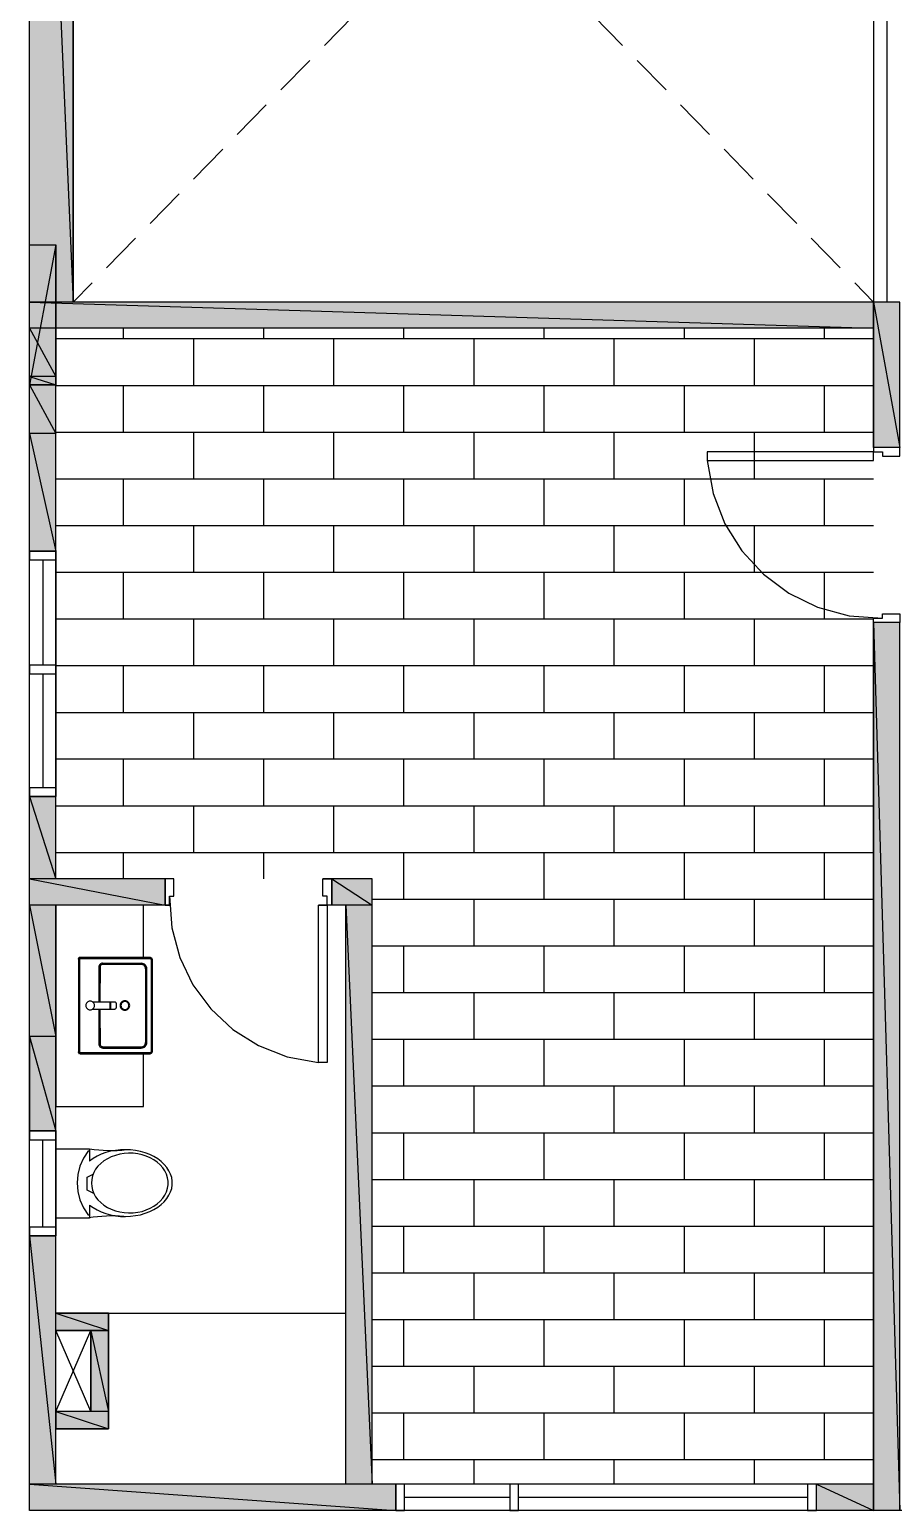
# Model space of a CAD drawing. Header units: millimetres. Extents: x -1176 to 11513, y -336 to 20905.
# Drawn here: x -1003 to 3927, y -101 to 8356 of the extents above; entities that cross this region are included whole.
import ezdxf

# ---------------------------------------------------------------- set-up
doc = ezdxf.new("R2010")
doc.units = ezdxf.units.MM
for name, color, linetype, true_color in [('SRC-FILLSTROKE-000000', 7, 'Continuous', 0x000000), ('SRC-FILLSTROKE-636466', 7, 'Continuous', 0x636466), ('SRC-STROKE-000000', 7, 'Continuous', 0x000000), ('SRC-STROKE-4554a5', 7, 'Continuous', 0x4554a5), ('SRC-STROKE-636466', 7, 'Continuous', 0x636466)]:
    doc.layers.add(name, color=color, linetype=linetype, true_color=true_color)

msp = doc.modelspace()

# ---------------------------------------------------------------- hatches: boundary and pattern name
at = {"layer": 'SRC-FILLSTROKE-000000', "true_color": 0x000000}
h = msp.add_hatch(color=7, dxfattribs=at)
h.dxf.hatch_style = 1
h.paths.add_polyline_path([(-853.4, 6327.6), (-853.4, 7127.8), (-1003.4, 6327.6), (-853.4, 6327.6)])
h = msp.add_hatch(color=7, dxfattribs=at)
h.dxf.hatch_style = 1
h.paths.add_polyline_path([(-853.4, 7127.8), (-1003.4, 6327.6), (-1003.4, 7127.8), (-853.4, 7127.8)])
h = msp.add_hatch(color=7, dxfattribs=at)
h.dxf.hatch_style = 1
h.paths.add_polyline_path([(-853.4, 2606.4), (-1003.4, 2606.4), (-853.4, 2066.9), (-853.4, 2606.4)])
h = msp.add_hatch(color=7, dxfattribs=at)
h.dxf.hatch_style = 1
h.paths.add_polyline_path([(-1003.4, 2606.4), (-853.4, 2066.9), (-1003.4, 2066.9), (-1003.4, 2606.4)])
at = {"layer": 'SRC-FILLSTROKE-636466', "true_color": 0x636466}
h = msp.add_hatch(color=7, dxfattribs=at)
h.dxf.hatch_style = 1
h.paths.add_polyline_path([(-755.4, 12538.6), (-1003.4, 12538.6), (-755.4, 6800.8), (-755.4, 12538.6)])
h = msp.add_hatch(color=7, dxfattribs=at)
h.dxf.hatch_style = 1
h.paths.add_polyline_path([(-1003.4, 12538.6), (-755.4, 6800.8), (-1003.4, 6800.8), (-1003.4, 12538.6)])
h = msp.add_hatch(color=7, dxfattribs=at)
h.dxf.hatch_style = 1
h.paths.add_polyline_path([(3814.2, 6800.8), (-1003.4, 6800.8), (3814.2, 6650.7), (3814.2, 6800.8)])
h = msp.add_hatch(color=7, dxfattribs=at)
h.dxf.hatch_style = 1
h.paths.add_polyline_path([(-1003.4, 6800.8), (3814.2, 6650.7), (-1003.4, 6650.7), (-1003.4, 6800.8)])
h = msp.add_hatch(color=7, dxfattribs=at)
h.dxf.hatch_style = 1
h.paths.add_polyline_path([(3964.2, 6800.8), (3814.2, 6800.8), (3964.2, 5970.6), (3964.2, 6800.8)])
h = msp.add_hatch(color=7, dxfattribs=at)
h.dxf.hatch_style = 1
h.paths.add_polyline_path([(3814.2, 6800.8), (3964.2, 5970.6), (3814.2, 5970.6), (3814.2, 6800.8)])
h = msp.add_hatch(color=7, dxfattribs=at)
h.dxf.hatch_style = 1
h.paths.add_polyline_path([(-853.4, 6650.7), (-1003.4, 6650.7), (-853.4, 6375), (-853.4, 6650.7)])
h = msp.add_hatch(color=7, dxfattribs=at)
h.dxf.hatch_style = 1
h.paths.add_polyline_path([(-1003.4, 6650.7), (-853.4, 6375), (-1003.4, 6375), (-1003.4, 6650.7)])
h = msp.add_hatch(color=7, dxfattribs=at)
h.dxf.hatch_style = 1
h.paths.add_polyline_path([(-853.4, 6375), (-1003.4, 6375), (-853.4, 6327.6), (-853.4, 6375)])
h = msp.add_hatch(color=7, dxfattribs=at)
h.dxf.hatch_style = 1
h.paths.add_polyline_path([(-1003.4, 6375), (-853.4, 6327.6), (-1003.4, 6327.6), (-1003.4, 6375)])
h = msp.add_hatch(color=7, dxfattribs=at)
h.dxf.hatch_style = 1
h.paths.add_polyline_path([(-853.4, 6327.6), (-1003.4, 6327.6), (-853.4, 6050.4), (-853.4, 6327.6)])
h = msp.add_hatch(color=7, dxfattribs=at)
h.dxf.hatch_style = 1
h.paths.add_polyline_path([(-1003.4, 6327.6), (-853.4, 6050.4), (-1003.4, 6050.4), (-1003.4, 6327.6)])
h = msp.add_hatch(color=7, dxfattribs=at)
h.dxf.hatch_style = 1
h.paths.add_polyline_path([(-853.4, 6050.4), (-1003.4, 6050.4), (-853.4, 5377.4), (-853.4, 6050.4)])
h = msp.add_hatch(color=7, dxfattribs=at)
h.dxf.hatch_style = 1
h.paths.add_polyline_path([(-1003.4, 6050.4), (-853.4, 5377.4), (-1003.4, 5377.4), (-1003.4, 6050.4)])
h = msp.add_hatch(color=7, dxfattribs=at)
h.dxf.hatch_style = 1
h.paths.add_polyline_path([(3964.2, 4969.8), (3814.2, 4969.8), (3964.2, -100.6), (3964.2, 4969.8)])
h = msp.add_hatch(color=7, dxfattribs=at)
h.dxf.hatch_style = 1
h.paths.add_polyline_path([(3814.2, 4969.8), (3964.2, -100.6), (3814.2, -100.6), (3814.2, 4969.8)])
h = msp.add_hatch(color=7, dxfattribs=at)
h.dxf.hatch_style = 1
h.paths.add_polyline_path([(-853.4, 3976.9), (-1003.4, 3976.9), (-853.4, 3506.9), (-853.4, 3976.9)])
h = msp.add_hatch(color=7, dxfattribs=at)
h.dxf.hatch_style = 1
h.paths.add_polyline_path([(-1003.4, 3976.9), (-853.4, 3506.9), (-1003.4, 3506.9), (-1003.4, 3976.9)])
h = msp.add_hatch(color=7, dxfattribs=at)
h.dxf.hatch_style = 1
h.paths.add_polyline_path([(-229.3, 3506.9), (-1003.4, 3506.9), (-229.3, 3356.8), (-229.3, 3506.9)])
h = msp.add_hatch(color=7, dxfattribs=at)
h.dxf.hatch_style = 1
h.paths.add_polyline_path([(-1003.4, 3506.9), (-229.3, 3356.8), (-1003.4, 3356.8), (-1003.4, 3506.9)])
h = msp.add_hatch(color=7, dxfattribs=at)
h.dxf.hatch_style = 1
h.paths.add_polyline_path([(952.4, 3506.9), (720.9, 3506.9), (952.4, 3356.8), (952.4, 3506.9)])
h = msp.add_hatch(color=7, dxfattribs=at)
h.dxf.hatch_style = 1
h.paths.add_polyline_path([(720.9, 3506.9), (952.4, 3356.8), (720.9, 3356.8), (720.9, 3506.9)])
h = msp.add_hatch(color=7, dxfattribs=at)
h.dxf.hatch_style = 1
h.paths.add_polyline_path([(-853.4, 3356.8), (-1003.4, 3356.8), (-853.4, 2606.4), (-853.4, 3356.8)])
h = msp.add_hatch(color=7, dxfattribs=at)
h.dxf.hatch_style = 1
h.paths.add_polyline_path([(-1003.4, 3356.8), (-853.4, 2606.4), (-1003.4, 2606.4), (-1003.4, 3356.8)])
h = msp.add_hatch(color=7, dxfattribs=at)
h.dxf.hatch_style = 1
h.paths.add_polyline_path([(952.4, 3356.8), (802.3, 3356.8), (952.4, 49.5), (952.4, 3356.8)])
h = msp.add_hatch(color=7, dxfattribs=at)
h.dxf.hatch_style = 1
h.paths.add_polyline_path([(802.3, 3356.8), (952.4, 49.5), (802.3, 49.5), (802.3, 3356.8)])
h = msp.add_hatch(color=7, dxfattribs=at)
h.dxf.hatch_style = 1
h.paths.add_polyline_path([(-853.4, 1466.6), (-1003.4, 1466.6), (-853.4, 49.5), (-853.4, 1466.6)])
h = msp.add_hatch(color=7, dxfattribs=at)
h.dxf.hatch_style = 1
h.paths.add_polyline_path([(-1003.4, 1466.6), (-853.4, 49.5), (-1003.4, 49.5), (-1003.4, 1466.6)])
h = msp.add_hatch(color=7, dxfattribs=at)
h.dxf.hatch_style = 1
h.paths.add_polyline_path([(-553.2, 1026.6), (-853.4, 1026.6), (-553.2, 926.3), (-553.2, 1026.6)])
h = msp.add_hatch(color=7, dxfattribs=at)
h.dxf.hatch_style = 1
h.paths.add_polyline_path([(-853.4, 1026.6), (-553.2, 926.3), (-853.4, 926.3), (-853.4, 1026.6)])
h = msp.add_hatch(color=7, dxfattribs=at)
h.dxf.hatch_style = 1
h.paths.add_polyline_path([(-553.2, 926.3), (-653.5, 926.3), (-553.2, 926.3)])
h = msp.add_hatch(color=7, dxfattribs=at)
h.dxf.hatch_style = 1
h.paths.add_polyline_path([(-653.5, 926.3), (-553.2, 926.3), (-603, 926.3), (-653.5, 926.3)])
h = msp.add_hatch(color=7, dxfattribs=at)
h.dxf.hatch_style = 1
h.paths.add_polyline_path([(-603, 926.3), (-653.5, 926.3), (-553.2, 925.5), (-603, 926.3)])
h = msp.add_hatch(color=7, dxfattribs=at)
h.dxf.hatch_style = 1
h.paths.add_polyline_path([(-653.5, 926.3), (-553.2, 925.5), (-653.5, 925.5), (-653.5, 926.3)])
h = msp.add_hatch(color=7, dxfattribs=at)
h.dxf.hatch_style = 1
h.paths.add_polyline_path([(-553.2, 925.5), (-653.5, 925.5), (-553.2, 465), (-553.2, 925.5)])
h = msp.add_hatch(color=7, dxfattribs=at)
h.dxf.hatch_style = 1
h.paths.add_polyline_path([(-653.5, 925.5), (-553.2, 465), (-653.5, 465), (-653.5, 925.5)])
h = msp.add_hatch(color=7, dxfattribs=at)
h.dxf.hatch_style = 1
h.paths.add_polyline_path([(-553.2, 926.3), (-553.2, 925.5), (-553.2, 926.3)])
h = msp.add_hatch(color=7, dxfattribs=at)
h.dxf.hatch_style = 1
h.paths.add_polyline_path([(-553.2, 465), (-853.4, 465), (-553.2, 364.7), (-553.2, 465)])
h = msp.add_hatch(color=7, dxfattribs=at)
h.dxf.hatch_style = 1
h.paths.add_polyline_path([(-853.4, 465), (-553.2, 364.7), (-853.4, 364.7), (-853.4, 465)])
h = msp.add_hatch(color=7, dxfattribs=at)
h.dxf.hatch_style = 1
h.paths.add_polyline_path([(1086.6, 49.5), (-1003.4, 49.5), (1086.6, -100.6), (1086.6, 49.5)])
h = msp.add_hatch(color=7, dxfattribs=at)
h.dxf.hatch_style = 1
h.paths.add_polyline_path([(-1003.4, 49.5), (1086.6, -100.6), (-1003.4, -100.6), (-1003.4, 49.5)])
h = msp.add_hatch(color=7, dxfattribs=at)
h.dxf.hatch_style = 1
h.paths.add_polyline_path([(3814.2, 49.5), (3487.1, 49.5), (3814.2, -100.6), (3814.2, 49.5)])
h = msp.add_hatch(color=7, dxfattribs=at)
h.dxf.hatch_style = 1
h.paths.add_polyline_path([(3487.1, 49.5), (3814.2, -100.6), (3487.1, -100.6), (3487.1, 49.5)])

# ---------------------------------------------------------------- linework, layer by layer
at = {"layer": 'SRC-FILLSTROKE-000000'}
for points in [[(-853.4, 6327.6), (-853.4, 7127.8), (-1003.4, 6327.6), (-853.4, 6327.6)], [(-853.4, 7127.8), (-1003.4, 6327.6), (-1003.4, 7127.8), (-853.4, 7127.8)], [(-853.4, 2606.4), (-1003.4, 2606.4), (-853.4, 2066.9), (-853.4, 2606.4)], [(-1003.4, 2606.4), (-853.4, 2066.9), (-1003.4, 2066.9), (-1003.4, 2606.4)]]:
    msp.add_lwpolyline(points, dxfattribs=at)
at = {"layer": 'SRC-FILLSTROKE-636466'}
for points in [[(-755.4, 12538.6), (-1003.4, 12538.6), (-755.4, 6800.8), (-755.4, 12538.6)], [(-1003.4, 12538.6), (-755.4, 6800.8), (-1003.4, 6800.8), (-1003.4, 12538.6)], [(3814.2, 6800.8), (-1003.4, 6800.8), (3814.2, 6650.7), (3814.2, 6800.8)], [(-1003.4, 6800.8), (3814.2, 6650.7), (-1003.4, 6650.7), (-1003.4, 6800.8)], [(3964.2, 6800.8), (3814.2, 6800.8), (3964.2, 5970.6), (3964.2, 6800.8)], [(3814.2, 6800.8), (3964.2, 5970.6), (3814.2, 5970.6), (3814.2, 6800.8)], [(-853.4, 6650.7), (-1003.4, 6650.7), (-853.4, 6375), (-853.4, 6650.7)], [(-1003.4, 6650.7), (-853.4, 6375), (-1003.4, 6375), (-1003.4, 6650.7)], [(-853.4, 6375), (-1003.4, 6375), (-853.4, 6327.6), (-853.4, 6375)], [(-1003.4, 6375), (-853.4, 6327.6), (-1003.4, 6327.6), (-1003.4, 6375)], [(-853.4, 6327.6), (-1003.4, 6327.6), (-853.4, 6050.4), (-853.4, 6327.6)], [(-1003.4, 6327.6), (-853.4, 6050.4), (-1003.4, 6050.4), (-1003.4, 6327.6)], [(-853.4, 6050.4), (-1003.4, 6050.4), (-853.4, 5377.4), (-853.4, 6050.4)], [(-1003.4, 6050.4), (-853.4, 5377.4), (-1003.4, 5377.4), (-1003.4, 6050.4)], [(3964.2, 4969.8), (3814.2, 4969.8), (3964.2, -100.6), (3964.2, 4969.8)], [(3814.2, 4969.8), (3964.2, -100.6), (3814.2, -100.6), (3814.2, 4969.8)], [(-853.4, 3976.9), (-1003.4, 3976.9), (-853.4, 3506.9), (-853.4, 3976.9)], [(-1003.4, 3976.9), (-853.4, 3506.9), (-1003.4, 3506.9), (-1003.4, 3976.9)], [(-229.3, 3506.9), (-1003.4, 3506.9), (-229.3, 3356.8), (-229.3, 3506.9)], [(-1003.4, 3506.9), (-229.3, 3356.8), (-1003.4, 3356.8), (-1003.4, 3506.9)], [(952.4, 3506.9), (720.9, 3506.9), (952.4, 3356.8), (952.4, 3506.9)], [(720.9, 3506.9), (952.4, 3356.8), (720.9, 3356.8), (720.9, 3506.9)], [(-853.4, 3356.8), (-1003.4, 3356.8), (-853.4, 2606.4), (-853.4, 3356.8)], [(-1003.4, 3356.8), (-853.4, 2606.4), (-1003.4, 2606.4), (-1003.4, 3356.8)], [(952.4, 3356.8), (802.3, 3356.8), (952.4, 49.5), (952.4, 3356.8)], [(802.3, 3356.8), (952.4, 49.5), (802.3, 49.5), (802.3, 3356.8)], [(-853.4, 1466.6), (-1003.4, 1466.6), (-853.4, 49.5), (-853.4, 1466.6)], [(-1003.4, 1466.6), (-853.4, 49.5), (-1003.4, 49.5), (-1003.4, 1466.6)], [(-553.2, 1026.6), (-853.4, 1026.6), (-553.2, 926.3), (-553.2, 1026.6)], [(-853.4, 1026.6), (-553.2, 926.3), (-853.4, 926.3), (-853.4, 1026.6)], [(-553.2, 926.3), (-653.5, 926.3), (-553.2, 926.3)], [(-653.5, 926.3), (-553.2, 926.3), (-603, 926.3), (-653.5, 926.3)], [(-603, 926.3), (-653.5, 926.3), (-553.2, 925.5), (-603, 926.3)], [(-653.5, 926.3), (-553.2, 925.5), (-653.5, 925.5), (-653.5, 926.3)], [(-553.2, 925.5), (-653.5, 925.5), (-553.2, 465), (-553.2, 925.5)], [(-653.5, 925.5), (-553.2, 465), (-653.5, 465), (-653.5, 925.5)], [(-553.2, 926.3), (-553.2, 925.5), (-553.2, 926.3)], [(-553.2, 465), (-853.4, 465), (-553.2, 364.7), (-553.2, 465)], [(-853.4, 465), (-553.2, 364.7), (-853.4, 364.7), (-853.4, 465)], [(1086.6, 49.5), (-1003.4, 49.5), (1086.6, -100.6), (1086.6, 49.5)], [(-1003.4, 49.5), (1086.6, -100.6), (-1003.4, -100.6), (-1003.4, 49.5)], [(3814.2, 49.5), (3487.1, 49.5), (3814.2, -100.6), (3814.2, 49.5)], [(3487.1, 49.5), (3814.2, -100.6), (3487.1, -100.6), (3487.1, 49.5)]]:
    msp.add_lwpolyline(points, dxfattribs=at)
at = {"layer": 'SRC-STROKE-000000'}
for points in [[(-1003.4, -100.6), (-1003.4, 15088.4)], [(-755.4, 14939.1), (-755.4, 6800.8)], [(-755.4, 11543.3), (3889.2, 11543.3), (3889.2, 6800.8)], [(3814.2, 11468.3), (3814.2, 6800.8), (3814.2, 5970.6)], [(844.9, 8435.1), (679.1, 8265.3)], [(2380.5, 8265.3), (2214.6, 8435.1)], [(596.1, 8180.7), (430.2, 8011.7)], [(2629.3, 8011.7), (2463.4, 8180.7)], [(347.3, 7926.4), (181.4, 7757.3)], [(2877.3, 7757.3), (2711.5, 7926.4)], [(98.5, 7672.8), (-67.4, 7503)], [(3126.2, 7503), (2960.3, 7672.8)], [(-150.3, 7418.5), (-315.4, 7249.4)], [(3375, 7249.4), (3209.1, 7418.5)], [(-398.4, 7164.9), (-564.3, 6995.1)], [(3623.8, 6995.1), (3457.9, 7164.9)], [(-647.2, 6910.6), (-755.4, 6800.8)], [(3814.2, 6800.8), (3706.7, 6910.6)], [(3964.2, 6800.8), (-853.4, 6800.8)], [(3814.2, 6650.7), (-853.4, 6650.7)], [(-853.4, 3506.9), (-853.4, 6650.7)], [(2863.9, 5895.6), (3814.2, 5895.6), (3814.2, 5945.3), (2863.9, 5945.3), (2863.9, 5895.6)], [(3964.2, 5970.6), (3814.2, 5970.6)], [(3964.2, 5970.6), (3814.2, 5970.6), (3814.2, 5945.3), (3864.7, 5945.3), (3864.7, 5920), (3964.2, 5920), (3964.2, 5970.6)], [(2863.9, 5895.6), (2897.4, 5707.6), (2964.5, 5534.5), (3061.5, 5379.6), (3184.6, 5246.2), (3330.2, 5137.8), (3494.4, 5057.6), (3673.6, 5009), (3864.1, 4995.4)], [(-1003.4, 5377.4), (-853.4, 5377.4), (-853.4, 3976.9), (-1003.4, 3976.9), (-1003.4, 5377.4)], [(-853.4, 5327.6), (-853.4, 5377.4), (-1003.4, 5377.4), (-1003.4, 5327.6), (-853.4, 5327.6)], [(-928.4, 5327.6), (-928.4, 4727.3)], [(3964.2, 4969.8), (3814.2, 4969.8), (3814.2, 4995.1), (3864.7, 4995.1), (3864.7, 5020.3), (3964.2, 5020.3), (3964.2, 4969.8)], [(3814.2, 4969.8), (3814.2, -100.6)], [(3964.2, 4969.8), (3814.2, 4969.8)], [(3814.2, 4969.8), (3814.2, 4469.8)], [(-854.1, 4676.7), (-854.1, 4727.3), (-1003.4, 4727.3), (-1003.4, 4676.7), (-854.1, 4676.7)], [(-928.4, 4676.7), (-928.4, 4026.6)], [(-853.4, 3976.9), (-853.4, 4026.6), (-1003.4, 4026.6), (-1003.4, 3976.9), (-853.4, 3976.9)], [(-179.6, 3506.9), (-853.4, 3506.9)], [(-229.3, 3506.9), (-229.3, 3356.8), (-204.8, 3356.8), (-204.8, 3406.6), (-179.6, 3406.6), (-179.6, 3506.9), (-229.3, 3506.9)], [(952.4, 3506.9), (670.4, 3506.9)], [(720.9, 3506.9), (720.9, 3356.8), (695.6, 3356.8), (695.6, 3406.6), (670.4, 3406.6), (670.4, 3506.9), (720.9, 3506.9)], [(952.4, 49.5), (952.4, 3506.9)], [(-205.3, 3407.5), (-192.7, 3227.1), (-147, 3057.3), (-71.4, 2901.5), (30.9, 2763.4), (156.9, 2646.3), (303.3, 2554), (467, 2489.8), (644.9, 2457.2)], [(-204.8, 3356.8), (-853.4, 3356.8)], [(802.3, 49.5), (-853.4, 49.5), (-853.4, 3356.8)], [(-353.3, 3056.6), (-353.3, 3356.8), (-853.4, 3356.8), (-853.4, 2206.7), (-353.3, 2206.7), (-353.3, 2506.9)], [(952.4, 3356.8), (645.9, 3356.8)], [(645.9, 2457.1), (645.9, 3356.8), (695.6, 3356.8), (695.6, 2457.1), (645.9, 2457.1)], [(802.3, 49.5), (802.3, 3356.8)], [(-716.3, 3057.4), (-718.3, 3057.2), (-720.1, 3056.7), (-721.8, 3055.8), (-723.3, 3054.5), (-724.5, 3053.1), (-725.4, 3051.4), (-726, 3049.6), (-726.2, 3047.6)], [(-725.4, 3047.2), (-725.4, 2517.1)], [(-716.3, 3050.3), (-716.9, 3050.3), (-717.4, 3050.1), (-717.9, 3049.9), (-718.3, 3049.5), (-718.6, 3049.1), (-718.9, 3048.6), (-719, 3048.1), (-719.1, 3047.6)], [(-718.3, 3047.2), (-718.3, 2517.1)], [(-316.2, 3056.6), (-715.9, 3056.6)], [(-316.2, 3049.5), (-715.9, 3049.5)], [(-302, 3042), (-302.3, 3045), (-303.2, 3047.7), (-304.5, 3050.2), (-306.3, 3052.4), (-308.4, 3054.2), (-310.9, 3055.5), (-313.7, 3056.4), (-316.6, 3056.6)], [(-308.3, 3042), (-308.5, 3043.7), (-309, 3045.3), (-309.7, 3046.7), (-310.8, 3047.9), (-312, 3048.9), (-313.4, 3049.7), (-314.9, 3050.2), (-316.6, 3050.3)], [(-608.5, 3002.1), (-609.3, 2817.3), (-609.3, 2802.3)], [(-586.8, 3024.3), (-591.1, 3023.8), (-595.2, 3022.6), (-598.9, 3020.6), (-602.1, 3017.9), (-604.8, 3014.7), (-606.8, 3011), (-608, 3006.9), (-608.5, 3002.5)], [(-601.4, 3002.1), (-602.2, 2816.5), (-602.2, 2802.3)], [(-586.8, 3017.2), (-589.7, 3016.9), (-592.5, 3016), (-594.9, 3014.7), (-597.1, 3012.9), (-598.9, 3010.7), (-600.2, 3008.2), (-601.1, 3005.5), (-601.4, 3002.5)], [(-366, 3023.5), (-586.4, 3023.5)], [(-366, 3017.2), (-586.4, 3017.2)], [(-334.4, 2992.3), (-335, 2998.7), (-336.9, 3004.7), (-339.9, 3010.2), (-343.8, 3014.9), (-348.5, 3018.8), (-353.9, 3021.7), (-359.9, 3023.6), (-366.4, 3024.3)], [(-341.5, 2992.3), (-342, 2997.3), (-343.5, 3002), (-345.7, 3006.2), (-348.8, 3009.9), (-352.5, 3012.9), (-356.7, 3015.2), (-361.4, 3016.6), (-366.4, 3017.2)], [(-340.7, 2571.7), (-340.7, 2991.9)], [(-333.6, 2571.7), (-333.6, 2991.9)], [(-308.3, 2521.9), (-308.3, 3041.6)], [(-301.2, 2521.9), (-301.2, 3041.6)], [(-657.9, 2807.8), (-662.9, 2807.3), (-667.5, 2805.9), (-671.8, 2803.6), (-675.4, 2800.5), (-678.5, 2796.9), (-680.8, 2792.6), (-682.2, 2788), (-682.7, 2782.9), (-682.2, 2777.9), (-680.8, 2773.3), (-678.5, 2769), (-675.4, 2765.4), (-671.8, 2762.3), (-667.5, 2760), (-662.9, 2758.6), (-657.9, 2758.1), (-652.8, 2758.6), (-648.2, 2760), (-643.9, 2762.3), (-640.3, 2765.4), (-637.2, 2769), (-634.9, 2773.3), (-633.5, 2777.9), (-633, 2782.9), (-633.5, 2788), (-634.9, 2792.6), (-637.2, 2796.9), (-640.3, 2800.5), (-643.9, 2803.6), (-648.2, 2805.9), (-652.8, 2807.3), (-657.9, 2807.8)], [(-517.6, 2802.3), (-642.5, 2802.3)], [(-542.9, 2762), (-542.9, 2802.3)], [(-539.8, 2762), (-539.8, 2802.3)], [(-508.2, 2792.4), (-508.4, 2794.4), (-508.9, 2796.3), (-509.9, 2797.9), (-511.1, 2799.4), (-512.5, 2800.6), (-514.2, 2801.5), (-516.1, 2802.1), (-518, 2802.3)], [(-508.2, 2772.3), (-508.2, 2792)], [(-459.6, 2810.2), (-465.1, 2809.6), (-470.2, 2808.1), (-474.8, 2805.5), (-478.9, 2802.2), (-482.2, 2798.2), (-484.7, 2793.6), (-486.3, 2788.4), (-486.8, 2782.9), (-486.3, 2777.5), (-484.7, 2772.3), (-482.2, 2767.7), (-478.9, 2763.7), (-474.8, 2760.4), (-470.2, 2757.8), (-465.1, 2756.3), (-459.6, 2755.7), (-454.1, 2756.3), (-449, 2757.8), (-444.4, 2760.4), (-440.3, 2763.7), (-437, 2767.7), (-434.5, 2772.3), (-432.9, 2777.5), (-432.3, 2782.9), (-432.9, 2788.4), (-434.5, 2793.6), (-437, 2798.2), (-440.3, 2802.2), (-444.4, 2805.5), (-449, 2808.1), (-454.1, 2809.6), (-459.6, 2810.2)], [(-459.6, 2805.5), (-464.1, 2805), (-468.4, 2803.7), (-472.2, 2801.6), (-475.5, 2798.9), (-478.3, 2795.5), (-480.3, 2791.7), (-481.6, 2787.5), (-482.1, 2782.9), (-481.6, 2778.4), (-480.3, 2774.2), (-478.3, 2770.4), (-475.5, 2767), (-472.2, 2764.3), (-468.4, 2762.2), (-464.1, 2760.9), (-459.6, 2760.4), (-455.1, 2760.9), (-450.8, 2762.2), (-447, 2764.3), (-443.7, 2767), (-440.9, 2770.4), (-438.8, 2774.2), (-437.5, 2778.4), (-437.1, 2782.9), (-437.5, 2787.5), (-438.8, 2791.7), (-440.9, 2795.5), (-443.7, 2798.9), (-447, 2801.6), (-450.8, 2803.7), (-455.1, 2805), (-459.6, 2805.5)], [(-642.5, 2762), (-517.6, 2762)], [(-609.3, 2762), (-609.3, 2747), (-608.5, 2562.2)], [(-602.2, 2762), (-602.2, 2747.8), (-601.4, 2562.2)], [(-518, 2762.8), (-516.1, 2763), (-514.2, 2763.6), (-512.5, 2764.5), (-511.1, 2765.7), (-509.9, 2767.2), (-508.9, 2768.8), (-508.4, 2770.7), (-508.2, 2772.7)], [(-853.4, 2606.4), (-1003.4, 2606.4), (-1003.4, 2066.9), (-853.4, 2066.9), (-853.4, 2606.4)], [(-608.5, 2562.6), (-608, 2558.2), (-606.8, 2554.1), (-604.8, 2550.4), (-602.1, 2547.2), (-598.9, 2544.6), (-595.2, 2542.6), (-591.1, 2541.3), (-586.8, 2540.8)], [(-601.4, 2562.6), (-601.1, 2559.6), (-600.2, 2556.9), (-598.9, 2554.4), (-597.1, 2552.2), (-594.9, 2550.4), (-592.5, 2549.1), (-589.7, 2548.3), (-586.8, 2548)], [(-586.4, 2547.2), (-366, 2547.2)], [(-586.4, 2540.1), (-366, 2540.1)], [(-366.4, 2547.2), (-361.4, 2547.7), (-356.7, 2549.1), (-352.5, 2551.4), (-348.8, 2554.5), (-345.7, 2558.1), (-343.5, 2562.4), (-342, 2567), (-341.5, 2572)], [(-366.4, 2540.1), (-359.9, 2540.7), (-353.9, 2542.6), (-348.5, 2545.5), (-343.8, 2549.4), (-339.9, 2554.2), (-336.9, 2559.6), (-335, 2565.6), (-334.4, 2572)], [(-726.2, 2517.5), (-726, 2515.6), (-725.4, 2513.7), (-724.5, 2512), (-723.3, 2510.6), (-721.8, 2509.4), (-720.1, 2508.4), (-718.3, 2507.9), (-716.3, 2507.7)], [(-719.1, 2517.5), (-719, 2517), (-718.9, 2516.5), (-718.6, 2516), (-718.3, 2515.6), (-717.9, 2515.3), (-717.4, 2515), (-716.9, 2514.8), (-716.3, 2514.8)], [(-715.9, 2514), (-316.2, 2514)], [(-715.9, 2506.9), (-316.2, 2506.9)], [(-316.6, 2507.7), (-313.7, 2508), (-310.9, 2508.8), (-308.4, 2510.2), (-306.3, 2511.9), (-304.5, 2514.1), (-303.2, 2516.6), (-302.3, 2519.3), (-302, 2522.3)], [(-316.6, 2514), (-314.9, 2514.2), (-313.4, 2514.6), (-312, 2515.4), (-310.8, 2516.4), (-309.7, 2517.6), (-309, 2519.1), (-308.5, 2520.6), (-308.3, 2522.3)], [(-853.4, 2066.9), (-853.4, 1466.6), (-1003.4, 1466.6), (-1003.4, 2066.9), (-853.4, 2066.9)], [(-853.4, 2016.4), (-853.4, 2066.9), (-1003.4, 2066.9), (-1003.4, 2016.4), (-853.4, 2016.4)], [(-928.4, 1516.3), (-928.4, 2016.4)], [(-853.4, 1569.3), (-853.4, 1964.2)], [(-853.4, 1964.2), (-661.4, 1964.2)], [(-667.8, 1954.5), (-696.1, 1911.9), (-716.3, 1866.2), (-728.5, 1818.4), (-732.5, 1769.5), (-728.5, 1720.6), (-716.3, 1672.8), (-696.1, 1627.1), (-667.8, 1584.5)], [(-661.7, 1964.1), (-635.5, 1960.5), (-609.1, 1957.7), (-582.8, 1955.9), (-556.4, 1954.9), (-529.9, 1954.8), (-503.5, 1955.6), (-477.1, 1957.3), (-450.8, 1960)], [(-661.4, 1964.2), (-661.4, 1894.7)], [(-661.4, 1643.5), (-640.9, 1628.5), (-618.8, 1615.1), (-594.3, 1604), (-568.2, 1594.5), (-541.3, 1587.4), (-513.7, 1581.9), (-484.5, 1578.7), (-456, 1578), (-426.8, 1579.5), (-398.4, 1582.7), (-370.7, 1588.2), (-343.9, 1596.1), (-317.8, 1605.6), (-294.1, 1617.5), (-272, 1630.9), (-252.2, 1645.9), (-234.9, 1662.5), (-219.9, 1679.9), (-208, 1698.8), (-198.5, 1717.8), (-192.2, 1738.3), (-189, 1758.8), (-189, 1779.4), (-192.2, 1799.9), (-198.5, 1819.7), (-208, 1839.4), (-219.9, 1857.6), (-234.9, 1875.7), (-252.2, 1891.5), (-272, 1906.6), (-294.1, 1920), (-317.8, 1931.8), (-343.9, 1941.3), (-370.7, 1949.2), (-398.4, 1954.7), (-426.8, 1958.7), (-456, 1959.5), (-484.5, 1958.7), (-513.7, 1955.5), (-541.3, 1950.8), (-568.2, 1942.9), (-594.3, 1933.4), (-618.8, 1922.4), (-640.9, 1908.9), (-661.4, 1894.7)], [(-650.4, 1769.1), (-648.8, 1748.6), (-644.8, 1728.8), (-636.9, 1709.9), (-626.7, 1690.9), (-613.2, 1673.5), (-597.4, 1657.7), (-579.3, 1642.7), (-559.5, 1630.1), (-537.4, 1619), (-513.7, 1610.3), (-489.2, 1604), (-463.9, 1600.1), (-438.7, 1598.5), (-412.6, 1598.5), (-386.5, 1601.7), (-362, 1607.2), (-337.6, 1615.1), (-314.6, 1624.6), (-294.1, 1636.4), (-275.1, 1649.8), (-257.8, 1665.6), (-243.6, 1682.2), (-231.7, 1700.4), (-222.2, 1719.3), (-216.7, 1739.1), (-213.5, 1758.8), (-213.5, 1779.4), (-216.7, 1799.1), (-222.2, 1818.9), (-231.7, 1837.8), (-243.6, 1856), (-257.8, 1872.6), (-275.1, 1888.4), (-294.1, 1901.8), (-314.6, 1913.7), (-337.6, 1923.1), (-362, 1931), (-386.5, 1936.6), (-412.6, 1938.9), (-438.7, 1939.7), (-463.9, 1938.2), (-489.2, 1934.2), (-513.7, 1927.1), (-537.4, 1918.4), (-559.5, 1908.1), (-579.3, 1895.5), (-597.4, 1880.5), (-613.2, 1864.7), (-626.7, 1847.3), (-636.9, 1828.4), (-644.8, 1809.4), (-648.8, 1788.9), (-650.4, 1769.1)], [(-675.6, 1728), (-675.6, 1803.1), (-640.1, 1818.9)], [(-636.1, 1709.9), (-675.6, 1728)], [(-661.4, 1643.5), (-661.4, 1569.3)], [(-661.4, 1569.3), (-853.4, 1569.3)], [(-465.5, 1578.5), (-490.5, 1580.1), (-515.6, 1581), (-540.6, 1581), (-565.6, 1580.3), (-590.6, 1578.8), (-615.5, 1576.4), (-640.3, 1573.3), (-665.1, 1569.4)], [(-853.4, 1466.6), (-853.4, 1516.3), (-1003.4, 1516.3), (-1003.4, 1466.6), (-853.4, 1466.6)], [(-853.4, 926.3), (-853.4, 1026.6), (-553.2, 1026.6), (-553.2, 364.7)], [(-553.2, 1026.6), (802.3, 1026.6)], [(-853.4, 926.3), (-653.5, 926.3), (-653.5, 465), (-853.4, 465), (-853.4, 926.3)], [(-853.4, 465), (-653.5, 926.3)], [(-653.5, 465), (-853.4, 926.3)], [(-853.4, 465), (-853.4, 364.7), (-553.2, 364.7)], [(3814.2, 49.5), (952.4, 49.5)], [(1137.2, 49.5), (1086.6, 49.5), (1086.6, -100.6), (1137.2, -100.6), (1137.2, 49.5)], [(1787.3, 49.5), (1736.7, 49.5), (1736.7, -100.6), (1787.3, -100.6), (1787.3, 49.5)], [(3487.1, 49.5), (3437.4, 49.5), (3437.4, -100.6), (3487.1, -100.6), (3487.1, 49.5)], [(1137.2, -25.5), (1736.7, -25.5)], [(1787.3, -25.5), (3437.4, -25.5)], [(6033.8, -100.6), (-1003.4, -100.6)]]:
    msp.add_lwpolyline(points, dxfattribs=at)
at = {"layer": 'SRC-STROKE-4554a5'}
for points in [[(-467.1, 6591.5), (-467.1, 6650.7)], [(333.1, 6591.5), (333.1, 6650.7)], [(1133.2, 6591.5), (1133.2, 6650.7)], [(1933.4, 6591.5), (1933.4, 6650.7)], [(2733.6, 6591.5), (2733.6, 6650.7)], [(3533.7, 6591.5), (3533.7, 6650.7)], [(-853.4, 6591.5), (3814.2, 6591.5)], [(-66.6, 6324.5), (-66.6, 6591.5)], [(733.6, 6324.5), (733.6, 6591.5)], [(1533.7, 6324.5), (1533.7, 6591.5)], [(2333.1, 6324.5), (2333.1, 6591.5)], [(3133.3, 6324.5), (3133.3, 6591.5)], [(-853.4, 6324.5), (3814.2, 6324.5)], [(-467.1, 6057.5), (-467.1, 6324.5)], [(333.1, 6057.5), (333.1, 6324.5)], [(1133.2, 6057.5), (1133.2, 6324.5)], [(1933.4, 6057.5), (1933.4, 6324.5)], [(2733.6, 6057.5), (2733.6, 6324.5)], [(3533.7, 6057.5), (3533.7, 6324.5)], [(-853.4, 6057.5), (3814.2, 6057.5)], [(-66.6, 5791.3), (-66.6, 6057.5)], [(733.6, 5791.3), (733.6, 6057.5)], [(1533.7, 5791.3), (1533.7, 6057.5)], [(2333.1, 5791.3), (2333.1, 6057.5)], [(3133.3, 5791.3), (3133.3, 6057.5)], [(-853.4, 5791.3), (3814.2, 5791.3)], [(-467.1, 5524.3), (-467.1, 5791.3)], [(333.1, 5524.3), (333.1, 5791.3)], [(1133.2, 5524.3), (1133.2, 5791.3)], [(1933.4, 5524.3), (1933.4, 5791.3)], [(2733.6, 5524.3), (2733.6, 5791.3)], [(3533.7, 5524.3), (3533.7, 5791.3)], [(-853.4, 5524.3), (3814.2, 5524.3)], [(-66.6, 5257.3), (-66.6, 5524.3)], [(733.6, 5257.3), (733.6, 5524.3)], [(1533.7, 5257.3), (1533.7, 5524.3)], [(2333.1, 5257.3), (2333.1, 5524.3)], [(3133.3, 5257.3), (3133.3, 5524.3)], [(-853.4, 5257.3), (3814.2, 5257.3)], [(-467.1, 4991.1), (-467.1, 5257.3)], [(333.1, 4991.1), (333.1, 5257.3)], [(1133.2, 4991.1), (1133.2, 5257.3)], [(1933.4, 4991.1), (1933.4, 5257.3)], [(2733.6, 4991.1), (2733.6, 5257.3)], [(3533.7, 4991.1), (3533.7, 5257.3)], [(-853.4, 4991.1), (3814.2, 4991.1)], [(-66.6, 4724.1), (-66.6, 4991.1)], [(733.6, 4724.1), (733.6, 4991.1)], [(1533.7, 4724.1), (1533.7, 4991.1)], [(2333.1, 4724.1), (2333.1, 4991.1)], [(3133.3, 4724.1), (3133.3, 4991.1)], [(-853.4, 4724.1), (3814.2, 4724.1)], [(-467.1, 4457.1), (-467.1, 4724.1)], [(333.1, 4457.1), (333.1, 4724.1)], [(1133.2, 4457.1), (1133.2, 4724.1)], [(1933.4, 4457.1), (1933.4, 4724.1)], [(2733.6, 4457.1), (2733.6, 4724.1)], [(3533.7, 4457.1), (3533.7, 4724.1)], [(-853.4, 4457.1), (3814.2, 4457.1)], [(-66.6, 4190.9), (-66.6, 4457.1)], [(733.6, 4190.9), (733.6, 4457.1)], [(1533.7, 4190.9), (1533.7, 4457.1)], [(2333.1, 4190.9), (2333.1, 4457.1)], [(3133.3, 4190.9), (3133.3, 4457.1)], [(-853.4, 4190.9), (3814.2, 4190.9)], [(-467.1, 3924), (-467.1, 4190.9)], [(333.1, 3924), (333.1, 4190.9)], [(1133.2, 3924), (1133.2, 4190.9)], [(1933.4, 3924), (1933.4, 4190.9)], [(2733.6, 3924), (2733.6, 4190.9)], [(3533.7, 3924), (3533.7, 4190.9)], [(-853.4, 3924), (3814.2, 3924)], [(-66.6, 3657), (-66.6, 3924)], [(733.6, 3657), (733.6, 3924)], [(1533.7, 3657), (1533.7, 3924)], [(2333.1, 3657), (2333.1, 3924)], [(3133.3, 3657), (3133.3, 3924)], [(-853.4, 3657), (3814.2, 3657)], [(-467.1, 3506.9), (-467.1, 3657)], [(333.1, 3506.9), (333.1, 3657)], [(1133.2, 3390), (1133.2, 3657)], [(1933.4, 3390), (1933.4, 3657)], [(2733.6, 3390), (2733.6, 3657)], [(3533.7, 3390), (3533.7, 3657)], [(952.4, 3390), (3814.2, 3390)], [(1533.7, 3123.8), (1533.7, 3390)], [(2333.1, 3123.8), (2333.1, 3390)], [(3133.3, 3123.8), (3133.3, 3390)], [(952.4, 3123.8), (3814.2, 3123.8)], [(1133.2, 2856.8), (1133.2, 3123.8)], [(1933.4, 2856.8), (1933.4, 3123.8)], [(2733.6, 2856.8), (2733.6, 3123.8)], [(3533.7, 2856.8), (3533.7, 3123.8)], [(952.4, 2856.8), (3814.2, 2856.8)], [(1533.7, 2589.8), (1533.7, 2856.8)], [(2333.1, 2589.8), (2333.1, 2856.8)], [(3133.3, 2589.8), (3133.3, 2856.8)], [(952.4, 2589.8), (3814.2, 2589.8)], [(1133.2, 2323.6), (1133.2, 2589.8)], [(1933.4, 2323.6), (1933.4, 2589.8)], [(2733.6, 2323.6), (2733.6, 2589.8)], [(3533.7, 2323.6), (3533.7, 2589.8)], [(952.4, 2323.6), (3814.2, 2323.6)], [(1533.7, 2056.6), (1533.7, 2323.6)], [(2333.1, 2056.6), (2333.1, 2323.6)], [(3133.3, 2056.6), (3133.3, 2323.6)], [(952.4, 2056.6), (3814.2, 2056.6)], [(1133.2, 1789.6), (1133.2, 2056.6)], [(1933.4, 1789.6), (1933.4, 2056.6)], [(2733.6, 1789.6), (2733.6, 2056.6)], [(3533.7, 1789.6), (3533.7, 2056.6)], [(952.4, 1789.6), (3814.2, 1789.6)], [(1533.7, 1523.5), (1533.7, 1789.6)], [(2333.1, 1523.5), (2333.1, 1789.6)], [(3133.3, 1523.5), (3133.3, 1789.6)], [(952.4, 1523.5), (3814.2, 1523.5)], [(1133.2, 1256.5), (1133.2, 1523.5)], [(1933.4, 1256.5), (1933.4, 1523.5)], [(2733.6, 1256.5), (2733.6, 1523.5)], [(3533.7, 1256.5), (3533.7, 1523.5)], [(952.4, 1256.5), (3814.2, 1256.5)], [(1533.7, 989.5), (1533.7, 1256.5)], [(2333.1, 989.5), (2333.1, 1256.5)], [(3133.3, 989.5), (3133.3, 1256.5)], [(952.4, 989.5), (3814.2, 989.5)], [(1133.2, 723.3), (1133.2, 989.5)], [(1933.4, 723.3), (1933.4, 989.5)], [(2733.6, 723.3), (2733.6, 989.5)], [(3533.7, 723.3), (3533.7, 989.5)], [(952.4, 723.3), (3814.2, 723.3)], [(1533.7, 456.3), (1533.7, 723.3)], [(2333.1, 456.3), (2333.1, 723.3)], [(3133.3, 456.3), (3133.3, 723.3)], [(952.4, 456.3), (3814.2, 456.3)], [(1133.2, 189.3), (1133.2, 456.3)], [(1933.4, 189.3), (1933.4, 456.3)], [(2733.6, 189.3), (2733.6, 456.3)], [(3533.7, 189.3), (3533.7, 456.3)], [(952.4, 189.3), (3814.2, 189.3)], [(1533.7, 49.5), (1533.7, 189.3)], [(2333.1, 49.5), (2333.1, 189.3)], [(3133.3, 49.5), (3133.3, 189.3)]]:
    msp.add_lwpolyline(points, dxfattribs=at)
at = {"layer": 'SRC-STROKE-636466'}
msp.add_lwpolyline([(-853.4, 7127.8), (-853.4, 6327.6), (-1003.4, 6327.6), (-1003.4, 7127.8), (-853.4, 7127.8)], dxfattribs=at)

doc.saveas('drawing.dxf')
